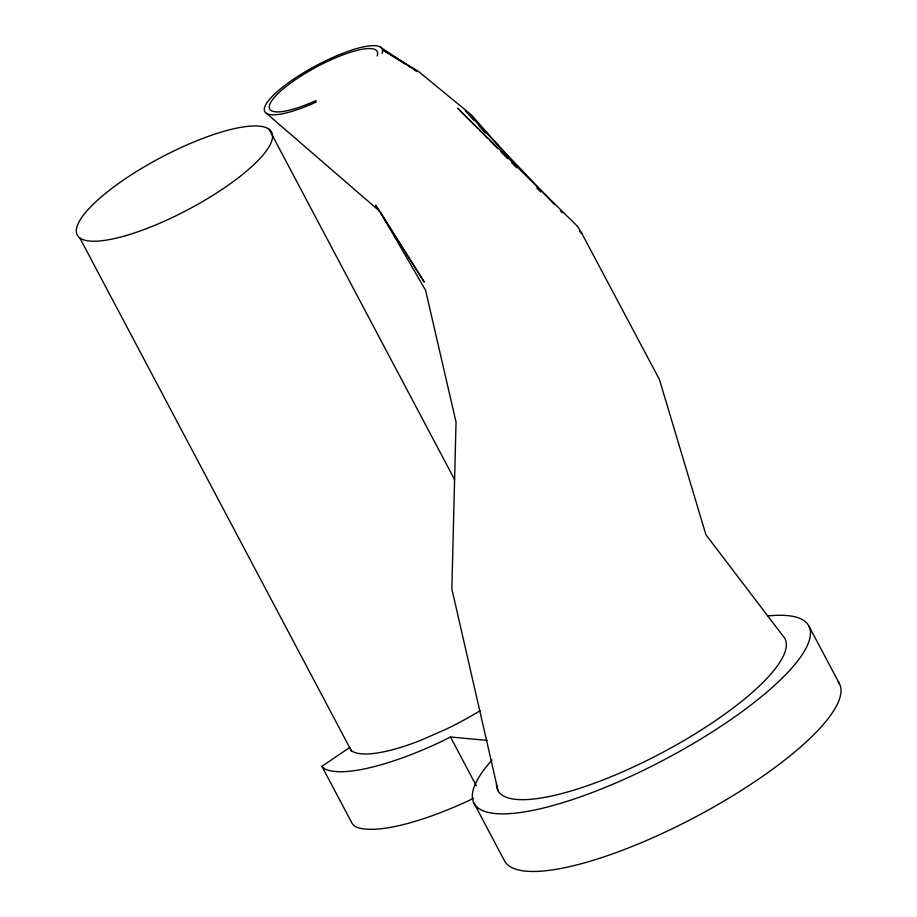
<?xml version="1.0" encoding="UTF-8"?>
<svg xmlns="http://www.w3.org/2000/svg" width="917" height="917" viewBox="0 0 917 917"><rect width="100%" height="100%" fill="white"/><g stroke="black" fill="none" stroke-linecap="round" stroke-linejoin="round"><path stroke-width="1.38" d="M473.562 798.271L468.621 800.713A143.763 38.422 -27.9 0 1 355.12 826.481L352.415 823.959L321.913 766.348L349.686 747.515L351.268 750.656A109.937 29.378 -27.9 0 0 420.96 740.237L446.373 729.072A109.937 29.378 -27.9 0 0 480.29 710.641M487.259 740.409L450.476 736.993L438.12 743.102A143.763 38.422 -27.9 0 1 324.618 768.859L321.913 766.348M405.956 64.477L382.4 49.69L418.301 71.308L471.441 114.957L508.327 156.784M408.306 65.955L410.667 67.434M414.197 69.646L416.559 71.125L380.406 47.134M266.446 113.33L379.902 211.414L375.5 205.156L424.284 282.092L380.658 212.618M477.619 128.369L457.594 108.172L577.538 226.35L581.802 233.388L659.38 379.397L705.93 534.76L784.711 638.221A162.366 43.386 -27.9 0 1 650.955 758.474A162.366 43.386 -27.9 0 1 496.51 783.519M479.625 130.386L487.638 138.467M489.644 140.484L497.656 148.565M500.659 151.592L507.674 158.664M511.686 162.699L516.695 167.754M536.732 187.951L540.732 191.985M554.384 204.491L465.274 110.556L473.894 120.138M560.264 210.681L562.224 212.744M478.685 125.457L485.391 132.908M380.612 212.652L425.557 290.219L456.047 422.118L451.84 588.874L498.114 790.901M808.943 626.162L839.456 683.773M269.105 129.297L454.603 479.625M450.476 736.993L476.336 785.835M473.883 802.971L504.384 860.582A189.429 50.618 -27.9 0 0 698.823 815.202A189.429 50.618 -27.9 0 0 838.138 681.663M79.768 237.881L351.647 751.355M768.033 615.949A189.429 50.618 -27.9 0 1 767.816 691.303A189.429 50.618 -27.9 0 1 545.065 807.613A189.429 50.618 -27.9 0 1 491.936 760.101M316.239 102.005A66.505 16.311 -28.2 0 1 264.726 107.037A66.505 16.311 -28.2 0 1 330.613 58.459A66.505 16.311 -28.2 0 1 382.125 53.427M316.044 100.549A60.969 14.959 -28.2 0 1 269.724 104.504A60.969 14.959 -28.2 0 1 330.808 59.914A60.969 14.959 -28.2 0 1 377.128 55.96M581.802 233.388L579.796 231.371L581.802 233.388M125.755 235.635A109.937 29.378 -27.9 0 0 272.567 136.152A109.937 29.378 -27.9 0 0 124.999 178.987A109.937 29.378 -27.9 0 0 125.755 235.635"/></g></svg>
